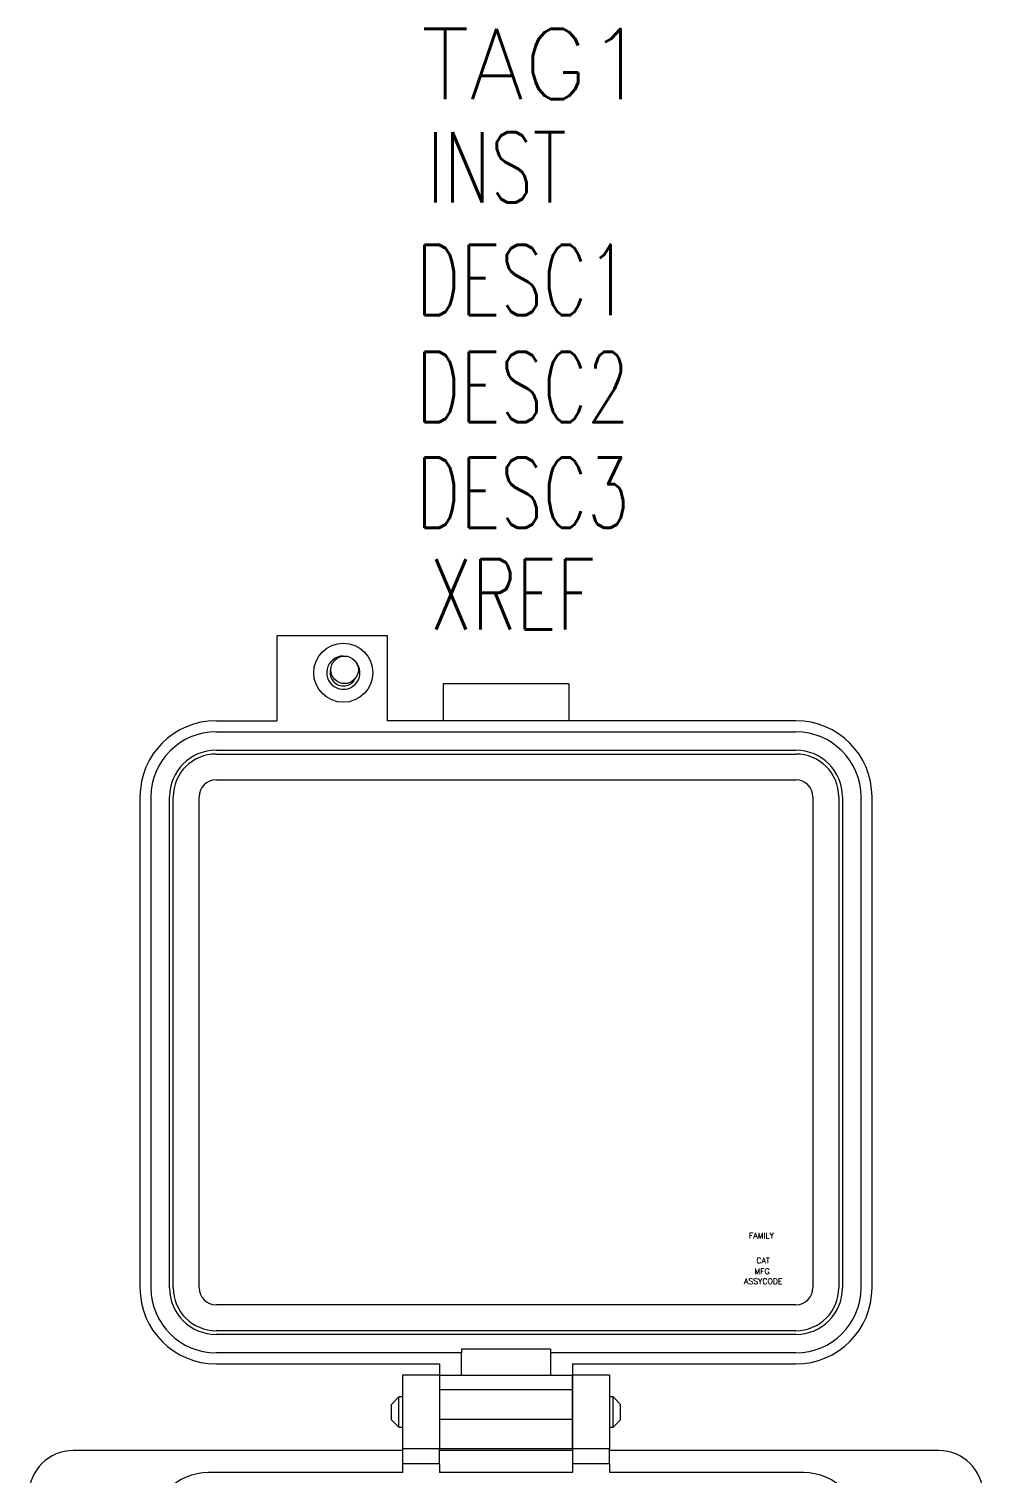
# Model space of a CAD drawing. Header units: inches. Extents: x 0 to 34, y 0 to 22.
# Drawn here: x 3.371 to 5.064, y 12.912 to 15.477 of the extents above; entities that cross this region are included whole.
import ezdxf
from ezdxf.enums import TextEntityAlignment as Align

# ---------------------------------------------------------------- set-up
doc = ezdxf.new("R2010")
doc.units = ezdxf.units.IN
doc.header["$MEASUREMENT"] = 0
doc.styles.add('WD', font='romans.shx')

msp = doc.modelspace()

# ---------------------------------------------------------------- linework, layer by layer
at = {"color": 7, "linetype": 'Continuous', "lineweight": 25}
for p, q in [((3.8107, 14.4001), (3.8107, 14.2492)), ((4.0075, 14.4001), (3.8107, 14.4001)), ((4.0075, 14.2492), (4.0075, 14.4001)), ((4.329, 14.3148), (4.1059, 14.3148)), ((4.1059, 14.3148), (4.1059, 14.2492)), ((4.329, 14.3148), (4.329, 14.2492)), ((3.7031, 14.2492), (3.8107, 14.2492)), ((4.7318, 14.2492), (4.0075, 14.2492)), ((3.7031, 14.2296), (4.7318, 14.2296)), ((3.7031, 14.1968), (4.7318, 14.1968)), ((3.7031, 14.1902), (4.7318, 14.1902)), ((3.7031, 14.1443), (4.7318, 14.1443)), ((3.568, 14.1141), (3.568, 13.2429)), ((3.5877, 13.2429), (3.5877, 14.1141)), ((3.6205, 13.2429), (3.6205, 14.1141)), ((3.627, 13.2429), (3.627, 14.1141)), ((3.673, 13.2429), (3.673, 14.1141)), ((4.7619, 14.1141), (4.7619, 13.2429)), ((4.8079, 14.1141), (4.8079, 13.2429)), ((4.8144, 14.1141), (4.8144, 13.2429)), ((4.8472, 14.1141), (4.8472, 13.2429)), ((4.8669, 13.2429), (4.8669, 14.1141)), ((4.7318, 13.2127), (3.7031, 13.2127)), ((4.7318, 13.1668), (3.7031, 13.1668)), ((4.7318, 13.1603), (3.7031, 13.1603)), ((4.2962, 13.134), (4.1387, 13.134)), ((4.1387, 13.134), (4.1387, 13.1275)), ((4.2962, 13.134), (4.2962, 13.1275)), ((4.1387, 13.1275), (3.7031, 13.1275)), ((3.7031, 13.1078), (4.0994, 13.1078)), ((4.0994, 13.1078), (4.0994, 13.0881)), ((4.1387, 13.0881), (4.1387, 13.1275)), ((4.2962, 13.1275), (4.2962, 13.0881)), ((4.7318, 13.1275), (4.2962, 13.1275)), ((4.3355, 13.1078), (4.7318, 13.1078)), ((4.3355, 13.1078), (4.3355, 13.0881)), ((4.0337, 13.0881), (4.0337, 12.9569)), ((4.0993, 13.0881), (4.0337, 13.0881)), ((4.0993, 13.0881), (4.0993, 12.9569)), ((4.0994, 13.0881), (4.3355, 13.0881)), ((4.0994, 13.0881), (4.0994, 13.0619)), ((4.3355, 13.0619), (4.3355, 13.0881)), ((4.3356, 13.0881), (4.3356, 12.9569)), ((4.4012, 13.0881), (4.3356, 13.0881)), ((4.4012, 13.0881), (4.4012, 12.9569)), ((4.3355, 13.0619), (4.0994, 13.0619)), ((4.0994, 13.0619), (4.0994, 13.0094)), ((4.3355, 13.0094), (4.3355, 13.0619)), ((4.0276, 13.0496), (4.0141, 13.036)), ((4.0141, 13.0089), (4.0141, 13.036)), ((4.0337, 13.0496), (4.0276, 13.0496)), ((4.0276, 13.0225), (4.0276, 13.0496)), ((4.0994, 13.0496), (4.0993, 13.0496)), ((4.3356, 13.0496), (4.3355, 13.0496)), ((4.4073, 13.0496), (4.4012, 13.0496)), ((4.4208, 13.036), (4.4073, 13.0496)), ((4.4073, 12.9954), (4.4073, 13.0496)), ((4.4208, 13.0225), (4.4208, 13.036)), ((4.0141, 13.0089), (4.0276, 12.9954)), ((4.0276, 12.9954), (4.0276, 13.0225)), ((4.0994, 13.0094), (4.0994, 12.9569)), ((4.3355, 13.0094), (4.0994, 13.0094)), ((4.3355, 12.9569), (4.3355, 13.0094)), ((4.4073, 12.9954), (4.4208, 13.0089)), ((4.4208, 13.0089), (4.4208, 13.0225)), ((4.0276, 12.9954), (4.0337, 12.9954)), ((4.0993, 12.9954), (4.0994, 12.9954)), ((4.3355, 12.9954), (4.3356, 12.9954)), ((4.4012, 12.9954), (4.4073, 12.9954)), ((4.0337, 12.9543), (3.4497, 12.9543)), ((4.0993, 12.9569), (4.0337, 12.9569)), ((4.0337, 12.9569), (4.0337, 12.9306)), ((4.0993, 12.9306), (4.0993, 12.9569)), ((4.3356, 12.9543), (4.0993, 12.9543)), ((4.3355, 12.9569), (4.0994, 12.9569)), ((4.4012, 12.9569), (4.3356, 12.9569)), ((4.3356, 12.9569), (4.3356, 12.9306)), ((4.4012, 12.9306), (4.4012, 12.9569)), ((4.9852, 12.9543), (4.4012, 12.9543)), ((4.0993, 12.9306), (4.0337, 12.9306)), ((4.0337, 12.9306), (4.0337, 12.9149)), ((4.0993, 12.9306), (4.0993, 12.9149)), ((4.4012, 12.9306), (4.3356, 12.9306)), ((4.3356, 12.9306), (4.3356, 12.9149)), ((4.4012, 12.9306), (4.4012, 12.9149)), ((4.0337, 12.9149), (3.6899, 12.9149)), ((4.3356, 12.9149), (4.0993, 12.9149)), ((4.745, 12.9149), (4.4012, 12.9149))]:
    msp.add_line(p, q, dxfattribs=at)
for centre, radius in [((3.9288, 14.3345), 0.0525), ((3.931, 14.3396), 0.0245)]:
    msp.add_circle(centre, radius, dxfattribs=at)
for centre, radius, start, end in [((3.9288, 14.3345), 0.0295, 90, 43.1827), ((3.9288, 14.3345), 0.0236, 159.3018, 270), ((3.9288, 14.3345), 0.0236, 270, 333.5797), ((3.7031, 14.1141), 0.1351, 90, 180), ((4.7318, 14.1141), 0.1351, 360, 90), ((3.7031, 14.1141), 0.1155, 90, 180), ((4.7318, 14.1141), 0.1155, 360, 90), ((3.7031, 14.1141), 0.0827, 90, 180), ((3.7031, 14.1141), 0.0761, 90, 180), ((4.7318, 14.1141), 0.0827, 360, 90), ((4.7318, 14.1141), 0.0761, 360, 90), ((3.7031, 14.1141), 0.0302, 90, 180), ((4.7318, 14.1141), 0.0302, 0, 90), ((3.7031, 13.2429), 0.1351, 180, 270), ((3.7031, 13.2429), 0.1155, 180, 270), ((3.7031, 13.2429), 0.0827, 180, 270), ((3.7031, 13.2429), 0.0761, 180, 270), ((3.7031, 13.2429), 0.0302, 180, 270), ((4.7318, 13.2429), 0.1351, 270, 0), ((4.7318, 13.2429), 0.1155, 270, 0), ((4.7318, 13.2429), 0.0827, 270, 0), ((4.7318, 13.2429), 0.0761, 270, 0), ((4.7318, 13.2429), 0.0302, 270, 0), ((3.4497, 12.8755), 0.0787, 90, 180), ((4.9852, 12.8755), 0.0787, 0, 90), ((3.6899, 12.8125), 0.1024, 90, 180), ((4.745, 12.8125), 0.1024, 360, 90)]:
    msp.add_arc(centre, radius, start, end, dxfattribs=at)

# ---------------------------------------------------------------- texts
at = {"style": 'WD'}
msp.add_attdef('TAG1', text='PC', height=0.125, dxfattribs=at).set_placement((4.2677, 15.352), align=Align.CENTER)
at = {"style": 'WD', "width": 0.7}
for tag, p in [('INST', (4.2013, 15.1689)), ('XREF', (4.2284, 14.411))]:
    msp.add_attdef(tag, text='', height=0.125, dxfattribs=at).set_placement(p, align=Align.CENTER)
for tag, p in [('DESC1', (4.0576, 14.9689)), ('DESC2', (4.0576, 14.779)), ('DESC3', (4.0576, 14.5916))]:
    msp.add_attdef(tag, p, '', height=0.125, dxfattribs=at)
at = {"style": 'WD', "flags": 9}
msp.add_attdef('FAMILY', (4.6486, 13.3306), 'PC', height=0.01, dxfattribs=at)
for tag, p in [('CAT', (4.6736, 13.2864)), ('ASSYCODE', (4.6739, 13.2496)), ('MFG', (4.6717, 13.267))]:
    msp.add_attdef(tag, text='', height=0.01, dxfattribs=at).set_placement(p, align=Align.CENTER)

doc.saveas('drawing.dxf')
